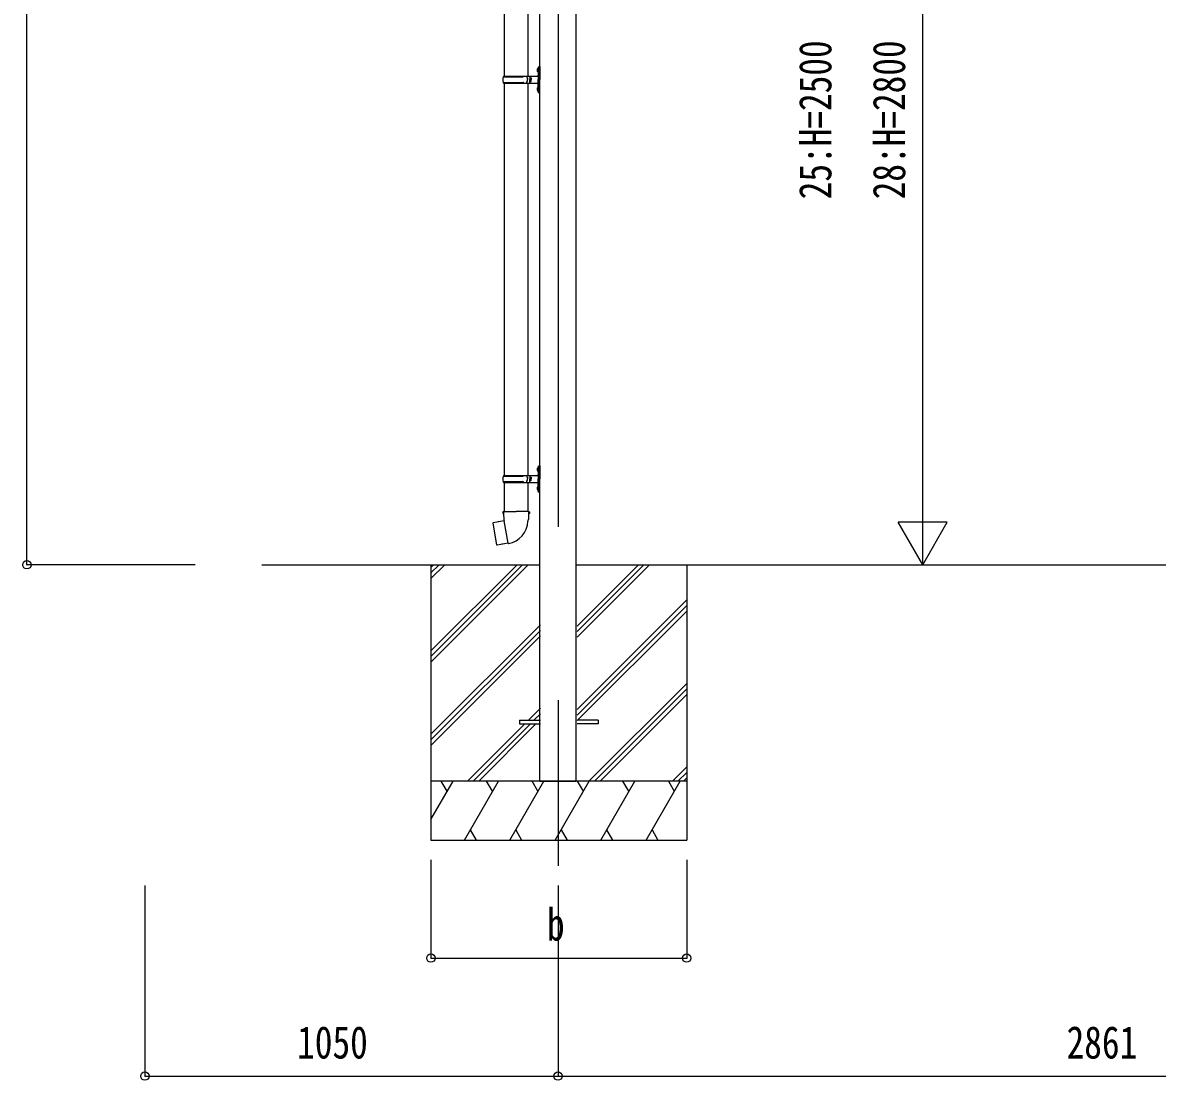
# Model space of a CAD drawing. Units: millimetres, scale not verified. Extents: x -10512 to 10512, y -7425 to 7425.
# Drawn here: x -2273 to 610, y -4823 to -2135 of the extents above; entities that cross this region are included whole.
import ezdxf
from ezdxf.enums import TextEntityAlignment as Align

# ---------------------------------------------------------------- set-up
doc = ezdxf.new("R2010")
doc.units = ezdxf.units.MM
doc.header["$LTSCALE"] = 40
for name, color, linetype in [('0-4_YKK_12', 2, 'Continuous'), ('0-5_YKK_13', 4, 'Continuous'), ('0-6_YKK_A1', 4, 'Continuous'), ('0-7_YKK_D', 6, 'Continuous')]:
    doc.layers.add(name, color=color, linetype=linetype)
doc.styles.add('ＭＳ ゴシック', font='')
doc.styles.get('ＭＳ ゴシック').set_extended_font_data('MS Gothic')

msp = doc.modelspace()

# ---------------------------------------------------------------- linework, layer by layer
at = {"layer": '0-4_YKK_12'}
for p, q in [((-912.81, -851.85), (-912.81, -3416.06)), ((-912.81, -3856.56), (-912.81, -4277.64))]:
    msp.add_line(p, q, dxfattribs=at)
at = {"layer": '0-5_YKK_13'}
for p, q in [((-1049.3, -1273.21), (-1049.3, -2270.23)), ((-989.6, -1273.21), (-989.6, -2270.23)), ((-963.31, -2247.23), (-960.31, -2245.73)), ((-963.31, -2247.23), (-963.31, -2279.23)), ((-960.31, -2245.73), (-960.31, -2279.23)), ((-960.31, -2245.73), (-959.31, -2245.73)), ((-959.31, -2245.73), (-959.31, -2279.23)), ((-1052.29, -2272.23), (-1001.95, -2272.23)), ((-1051.29, -2270.23), (-965.29, -2270.23)), ((-1051.29, -2270.23), (-1051.29, -2272.23)), ((-992.29, -2270.23), (-992.29, -2274.73)), ((-992.29, -2274.73), (-990.29, -2274.73)), ((-990.29, -2274.73), (-990.29, -2279.23)), ((-984.31, -2270.23), (-984.31, -2279.23)), ((-984.31, -2274.73), (-981.31, -2274.73)), ((-981.31, -2274.73), (-981.31, -2279.23)), ((-965.62, -2253.08), (-963.57, -2254.08)), ((-964.35, -2251.08), (-963.71, -2251.08)), ((-964.35, -2251.08), (-964.35, -2259.38)), ((-964.35, -2259.38), (-963.71, -2259.38)), ((-963.71, -2251.08), (-963.71, -2259.38)), ((-963.71, -2251.08), (-963.31, -2251.48)), ((-963.71, -2259.38), (-963.31, -2258.98)), ((-963.57, -2254.08), (-962.96, -2255.23)), ((-963.31, -2251.48), (-963.31, -2258.98)), ((-1052.29, -2286.23), (-1001.95, -2286.23)), ((-1051.29, -2288.23), (-1051.29, -2286.23)), ((-1051.29, -2288.23), (-965.29, -2288.23)), ((-1049.3, -2288.23), (-1049.3, -3285.24)), ((-992.29, -2288.23), (-992.29, -2283.73)), ((-992.29, -2283.73), (-990.29, -2283.73)), ((-990.29, -2283.73), (-990.29, -2279.23)), ((-989.6, -2288.23), (-989.6, -3285.24)), ((-984.31, -2288.23), (-984.31, -2279.23)), ((-984.31, -2283.73), (-981.31, -2283.73)), ((-981.31, -2283.73), (-981.31, -2279.23)), ((-965.62, -2301.08), (-963.57, -2302.08)), ((-964.35, -2299.08), (-963.71, -2299.08)), ((-964.35, -2299.08), (-964.35, -2307.38)), ((-963.71, -2299.08), (-963.71, -2307.38)), ((-963.71, -2299.08), (-963.31, -2299.48)), ((-963.71, -2307.38), (-963.31, -2306.98)), ((-963.57, -2302.08), (-962.96, -2303.23)), ((-963.31, -2311.23), (-963.31, -2279.23)), ((-963.31, -2299.48), (-963.31, -2306.98)), ((-960.31, -2312.73), (-960.31, -2279.23)), ((-959.31, -2312.73), (-959.31, -2279.23)), ((-964.35, -2307.38), (-963.71, -2307.38)), ((-963.31, -2311.23), (-960.31, -2312.73)), ((-960.31, -2312.73), (-959.31, -2312.73)), ((-1052.29, -3287.24), (-1001.95, -3287.24)), ((-1051.29, -3285.24), (-965.29, -3285.24)), ((-1051.29, -3285.24), (-1051.29, -3287.24)), ((-992.29, -3285.24), (-992.29, -3289.74)), ((-984.31, -3285.24), (-984.31, -3294.24)), ((-965.62, -3268.09), (-963.57, -3269.09)), ((-964.35, -3266.09), (-963.71, -3266.09)), ((-964.35, -3266.09), (-964.35, -3274.39)), ((-964.35, -3274.39), (-963.71, -3274.39)), ((-963.71, -3266.09), (-963.71, -3274.39)), ((-963.71, -3266.09), (-963.31, -3266.49)), ((-963.71, -3274.39), (-963.31, -3273.99)), ((-963.57, -3269.09), (-962.96, -3270.24)), ((-963.31, -3262.24), (-960.31, -3260.74)), ((-963.31, -3262.24), (-963.31, -3294.24)), ((-963.31, -3266.49), (-963.31, -3273.99)), ((-960.31, -3260.74), (-960.31, -3294.24)), ((-960.31, -3260.74), (-959.31, -3260.74)), ((-959.31, -3260.74), (-959.31, -3294.24)), ((-1052.29, -3301.24), (-1001.95, -3301.24)), ((-1051.29, -3303.24), (-1051.29, -3301.24)), ((-1051.29, -3303.24), (-965.29, -3303.24)), ((-1049.3, -3303.24), (-1049.3, -3377.51)), ((-992.29, -3289.74), (-990.29, -3289.74)), ((-992.29, -3303.24), (-992.29, -3298.74)), ((-992.29, -3298.74), (-990.29, -3298.74)), ((-990.29, -3289.74), (-990.29, -3294.24)), ((-990.29, -3298.74), (-990.29, -3294.24)), ((-989.6, -3303.24), (-989.6, -3377.51)), ((-984.31, -3289.74), (-981.31, -3289.74)), ((-984.31, -3303.24), (-984.31, -3294.24)), ((-984.31, -3298.74), (-981.31, -3298.74)), ((-981.31, -3289.74), (-981.31, -3294.24)), ((-981.31, -3298.74), (-981.31, -3294.24)), ((-965.62, -3316.09), (-963.57, -3317.09)), ((-964.35, -3314.09), (-963.71, -3314.09)), ((-964.35, -3314.09), (-964.35, -3322.39)), ((-963.71, -3314.09), (-963.71, -3322.39)), ((-963.71, -3314.09), (-963.31, -3314.49)), ((-963.31, -3326.24), (-963.31, -3294.24)), ((-963.31, -3314.49), (-963.31, -3321.99)), ((-960.31, -3327.74), (-960.31, -3294.24)), ((-959.31, -3327.74), (-959.31, -3294.24)), ((-964.35, -3322.39), (-963.71, -3322.39)), ((-963.71, -3322.39), (-963.31, -3321.99)), ((-963.57, -3317.09), (-962.96, -3318.24)), ((-963.31, -3326.24), (-960.31, -3327.74)), ((-960.31, -3327.74), (-959.31, -3327.74)), ((-1049.89, -3400.71), (-1077.76, -3405.96)), ((-1051.15, -3377.51), (-1053.3, -3378.29)), ((-1053.3, -3378.29), (-1053.3, -3381.91)), ((-1053.3, -3381.91), (-1051.06, -3382.72)), ((-1051.15, -3377.51), (-1019.3, -3377.51)), ((-1051.15, -3377.51), (-1051.06, -3382.72)), ((-1051.06, -3382.72), (-1050.8, -3397.51)), ((-1050.8, -3397.51), (-1049.45, -3399.51)), ((-1039.54, -3458), (-1049.67, -3400.53)), ((-1049.65, -3399.71), (-1049.65, -3400.41)), ((-1049.45, -3399.51), (-1049.48, -3399.51)), ((-987.45, -3377.51), (-1019.3, -3377.51)), ((-989.11, -3399.45), (-989.19, -3401.61)), ((-987.8, -3397.51), (-989.11, -3399.45)), ((-985.3, -3381.91), (-987.54, -3382.72)), ((-987.45, -3377.51), (-985.3, -3378.29)), ((-985.33, -3378.29), (-985.33, -3381.91)), ((-1077.76, -3405.96), (-1078.57, -3407.13)), ((-1078.57, -3407.13), (-1068.95, -3461.69)), ((-1065.02, -3403.36), (-1065.23, -3403.6)), ((-1054.93, -3460.6), (-1055.21, -3460.44)), ((-1039.24, -3458.77), (-1039.48, -3458.11)), ((-1010.81, -3908.01), (-957.31, -3908.01)), ((-810.81, -3908.01), (-863.55, -3908.01))]:
    msp.add_line(p, q, dxfattribs=at)
for points in [[(-965.62, -2257.37), (-963.57, -2256.38), (-962.96, -2255.23)], [(-965.62, -2305.37), (-963.57, -2304.38), (-962.96, -2303.23)], [(-965.62, -3272.39), (-963.57, -3271.39), (-962.96, -3270.24)], [(-965.62, -3320.39), (-963.57, -3319.39), (-962.96, -3318.24)], [(-987.45, -3377.51), (-987.54, -3382.72), (-987.8, -3397.51)], [(-1062.78, -3403.14), (-1063.06, -3402.98), (-1065.02, -3403.36)], [(-1039.81, -3457.91), (-1067.79, -3462.51), (-1068.95, -3461.69)], [(-1052.74, -3460.04), (-1052.95, -3460.27), (-1054.93, -3460.6)], [(-1010.81, -3908.01), (-1010.81, -3917.01), (-957.31, -3917.01)], [(-810.81, -3908.01), (-810.81, -3917.01), (-864.31, -3917.01)]]:
    msp.add_lwpolyline(points, dxfattribs=at)
for centre, radius, start, end in [((-1003.54, -2279.23), 49.25, 171.82876, 180.00002), ((-1001.95, -2270.23), 2, 270, 359.99998), ((-960.02, -2255.23), 6, 136.21765, 223.78235), ((-965.31, -2268.23), 2, 270, 359.99998), ((-1003.54, -2279.23), 49.25, 180.00002, 188.17127), ((-1001.95, -2288.23), 2, 0.00005, 90.00004), ((-960.02, -2303.23), 6, 136.21765, 223.78235), ((-965.31, -2290.23), 2, 0.00005, 90.00004), ((-1003.54, -3294.24), 49.25, 171.82876, 180.00002), ((-1001.95, -3285.24), 2, 270, 359.99998), ((-960.02, -3270.24), 6, 136.21765, 223.78235), ((-965.31, -3283.24), 2, 270, 359.99998), ((-1003.54, -3294.24), 49.25, 180.00002, 188.17127), ((-1001.95, -3303.24), 2, 0.00005, 90.00004), ((-960.02, -3318.24), 6, 136.21765, 223.78235), ((-965.31, -3305.24), 2, 0.00005, 90.00004), ((-1049.95, -3400.41), 0.3, 280.66842, 0), ((-1049.45, -3399.71), 0.2, 100, 180), ((-1049.45, -3399.51), 60.3, 279.96938, 358), ((-1039.76, -3458.21), 0.3, 20, 99.33158), ((-1039.05, -3458.7), 0.2, 200, 279.96938)]:
    msp.add_arc(centre, radius, start, end, dxfattribs=at)
at = {"layer": '0-6_YKK_A1'}
for p, q in [((-1665.3, -3512.51), (-959.31, -3512.51)), ((-1235.81, -3512.51), (-1235.81, -4212.51)), ((-1235.81, -3731.49), (-1016.83, -3512.51)), ((-1235.81, -3745.63), (-1002.69, -3512.51)), ((-1235.81, -3759.77), (-988.55, -3512.51)), ((-1235.81, -3547.64), (-1200.68, -3512.51)), ((-1235.81, -3533.5), (-1214.82, -3512.51)), ((-1235.81, -3519.36), (-1228.97, -3512.51)), ((-866.31, -3512.51), (3263, -3512.51)), ((-864.31, -3696.64), (-680.18, -3512.51)), ((-864.31, -3682.5), (-694.32, -3512.51)), ((-864.31, -3668.36), (-708.47, -3512.51)), ((-585.81, -3512.51), (-585.81, -4212.51)), ((-864.31, -3880.49), (-585.81, -3601.99)), ((-864.31, -3894.63), (-585.81, -3616.13)), ((-864.31, -3908.77), (-585.81, -3630.27)), ((-1235.81, -3943.62), (-957.31, -3665.12)), ((-1235.81, -3957.76), (-957.31, -3679.26)), ((-1235.81, -3971.9), (-957.31, -3693.41)), ((-834.21, -4062.51), (-585.81, -3814.12)), ((-820.06, -4062.51), (-585.81, -3828.26)), ((-805.92, -4062.51), (-585.81, -3842.4)), ((-988.07, -3908.01), (-957.31, -3877.25)), ((-973.93, -3908.01), (-957.31, -3891.39)), ((-1142.57, -4062.51), (-997.07, -3917.01)), ((-1128.43, -4062.51), (-982.93, -3917.01)), ((-1114.29, -4062.51), (-968.79, -3917.01)), ((-622.07, -4062.51), (-585.81, -4026.25)), ((-585.81, -4062.51), (-1235.81, -4062.51)), ((-1235.81, -4159.76), (-1179.66, -4062.51)), ((-1194.66, -4088.49), (-1209.67, -4062.51)), ((-1150.8, -4212.51), (-1064.19, -4062.51)), ((-1079.2, -4088.49), (-1094.2, -4062.51)), ((-1035.33, -4212.51), (-948.72, -4062.51)), ((-963.73, -4088.49), (-978.73, -4062.51)), ((-919.86, -4212.51), (-833.25, -4062.51)), ((-848.25, -4088.49), (-863.26, -4062.51)), ((-804.39, -4212.51), (-717.78, -4062.51)), ((-732.78, -4088.49), (-747.79, -4062.51)), ((-688.92, -4212.51), (-602.31, -4062.51)), ((-632.31, -4062.51), (-617.31, -4088.49)), ((-607.93, -4062.51), (-585.81, -4040.39)), ((-593.79, -4062.51), (-585.81, -4054.54)), ((-1135.8, -4186.53), (-1120.8, -4212.51)), ((-1020.33, -4186.53), (-1005.33, -4212.51)), ((-904.86, -4186.53), (-889.86, -4212.51)), ((-789.39, -4186.53), (-774.39, -4212.51)), ((-673.92, -4186.53), (-658.92, -4212.51)), ((-1235.81, -4212.51), (-585.81, -4212.51))]:
    msp.add_line(p, q, dxfattribs=at)
for points in [[(-959.31, -4062.51), (-866.31, -4062.51), (-866.31, -3512.51), (-866.31, -889.71)], [(-959.31, -4062.51), (-959.31, -3512.51), (-959.31, -889.71)]]:
    msp.add_lwpolyline(points, dxfattribs=at)
at = {"layer": '0-7_YKK_D'}
for p, q in [((-2262.79, -3512.51), (-2262.79, -941.09)), ((14.19, -3387.51), (14.19, -1137.51)), ((14.19, -3512.51), (14.19, -3296)), ((14.19, -3512.51), (-48.31, -3404.26)), ((76.69, -3404.26), (-48.31, -3404.26)), ((14.19, -3512.51), (76.69, -3404.26)), ((-1835.45, -3512.51), (-2263.79, -3512.51)), ((-1235.81, -4262.5), (-1235.81, -4513.5)), ((-585.81, -4262.5), (-585.81, -4513.5)), ((-1962.79, -4327.64), (-1962.79, -4813.51)), ((-912.81, -4327.64), (-912.81, -4813.51)), ((-912.81, -4327.64), (-912.81, -4813.51)), ((-1235.81, -4512.5), (-585.81, -4512.5)), ((-1962.79, -4812.51), (-912.81, -4812.51)), ((-912.81, -4812.51), (1948.36, -4812.51))]:
    msp.add_line(p, q, dxfattribs=at)
for centre in [(-2262.79, -3512.51), (-1235.81, -4512.5), (-585.81, -4512.5), (-1962.79, -4812.51), (-912.81, -4812.51), (-912.81, -4812.51)]:
    msp.add_circle(centre, 10.62, dxfattribs=at)

# ---------------------------------------------------------------- texts
at = {"layer": '0-7_YKK_D', "style": 'ＭＳ ゴシック', "width": 0.8}
for s, p in [('25:H=2500', (-193.31, -2583.51)), ('28:H=2800', (-5.81, -2583.51))]:
    msp.add_text(s, height=82.48, rotation=90, dxfattribs=at).set_placement(p, align=Align.BOTTOM_LEFT)
for s, p in [('b', (-940.81, -4492.5)), ('1050', (-1575.8, -4792.51)), ('2861', (379.78, -4792.51))]:
    msp.add_text(s, height=82.48, dxfattribs=at).set_placement(p, align=Align.BOTTOM_LEFT)

doc.saveas('drawing.dxf')
